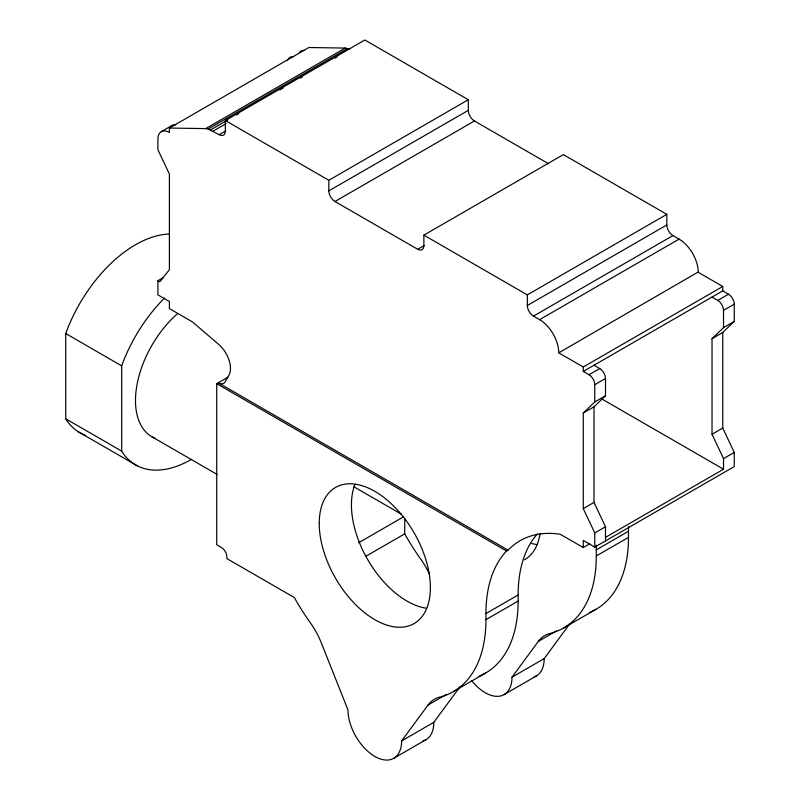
<?xml version="1.0" encoding="UTF-8"?>
<svg xmlns="http://www.w3.org/2000/svg" width="800" height="800" viewBox="0 0 800 800"><rect width="100%" height="100%" fill="white"/><g stroke="black" fill="none" stroke-linecap="round" stroke-linejoin="round"><path stroke-width="1.2" d="M558.74 352.84L558.75 352.51A27.1 15.64 60 0 0 539.59 319.66L533.46 316.12A8.67 5.01 60 0 1 527.32 305.5L527.32 294.88L666.81 214.34L666.81 224.96A8.67 5.01 60 0 0 672.95 235.58L679.08 239.12A27.1 15.64 60 0 1 698.24 271.98L558.74 352.84L583.27 367L722.76 286.47L722.76 290.89L583.27 371.43L583.27 367M85.16 435.21A111.64 64.46 -60 0 1 66.31 419.78L65.74 418.82L65.74 333.56L66.31 331.95A111.64 64.46 -60 0 1 169.1 234.04M191.43 459.38A111.64 64.46 -60 0 1 122.26 452.08L121.69 451.12L121.69 365.86L122.26 364.25A111.64 64.46 -60 0 1 164.69 297.9M227.99 377.21L216.73 383.71L216.73 544.78L221.52 547.55A7.59 4.38 60 0 1 226.88 556.84L226.88 558.61L294.36 597.57L296.22 600.88A157.16 90.74 60 0 0 309.48 621.61L310.18 622.57A54.19 31.29 60 0 1 321.18 642.57L347.98 709.94A37.94 21.9 60 0 0 374.8 756.41A37.94 21.9 60 0 0 401.63 740.92L428.01 705.06A59.61 34.42 60 0 1 440.11 697.05A157.16 90.74 60 0 0 485.94 619.67L518.13 601.09L518.13 594.99A157.16 90.74 60 0 1 537.31 533.99M422.76 741.01A37.94 21.9 60 0 0 433.82 722.33L460.2 686.48M471.76 680.79A37.94 21.9 60 0 0 512 677.2L538.37 641.34A59.61 34.42 60 0 1 550.48 633.33A157.16 90.74 60 0 0 596.3 555.95L628.49 537.37L628.49 531.27A157.16 90.74 60 0 1 628.57 526.58M534.25 676.94A37.94 21.9 60 0 0 544.19 658.61L569.83 623.76M589.71 543.83L583.27 547.54L583.27 540.46L594.77 547.1L594.77 532.94L583.27 508.6L583.27 413.02L594.77 401.96L605.5 395.77L605.5 378.51A8.13 4.69 60 0 0 599.75 368.55L594 365.23M583.27 413.02L594 406.83L605.5 395.77M605.5 537.37L723.53 469.22L723.53 458.6L712.03 434.27L712.03 338.68L723.53 327.62L734.26 321.43L734.26 304.17A8.13 4.69 60 0 0 728.51 294.21L722.76 290.89M712.03 338.68L722.76 332.49L734.26 321.43M583.27 547.54L560.2 534.26A157.16 90.74 60 0 0 514.36 544.52L505.92 551.7A157.16 90.74 60 0 0 485.94 613.57L485.94 619.67M161.27 131.68L172 125.48M508.14 550.19L218.26 382.82A10.84 6.26 60 0 0 225.27 381.6L228.19 376.41A21.68 12.52 60 0 0 218.75 344.45L192.39 321.87L169.4 308.6L169.4 301.52L157.91 294.88L157.91 280.72L159.82 281.83L169.4 269.66L169.4 174.08L157.91 149.74L157.91 139.12A16.26 9.39 60 0 1 169.4 132.48L169.4 128.06L308.89 47.52L345.25 48.07L349.26 49.08M169.4 128.06L205.76 128.6L345.25 48.07M205.76 128.6L208.13 129.04L347.62 48.51M208.13 129.04L219.22 134.69A8.67 5.01 60 0 0 225.35 131.15L225.35 120.53L364.84 40L468.31 99.74L468.31 110.36A8.67 5.01 60 0 0 474.44 120.98L548.62 163.8M210.59 129.9L227.89 119.91M236.54 114.92L238.7 113.67M279.79 89.94L283.04 88.07M300.34 78.08L302.5 76.83M334.94 58.11L337.1 56.86M213.09 131.15L226.06 123.66M219.22 134.69L225.71 130.95M225.35 120.53L328.82 180.27L468.31 99.74M157.91 280.72L163.27 277.62M424.21 245.55L417.73 249.3L334.95 201.51A8.67 5.01 60 0 1 328.82 190.89L468.31 110.36M334.95 201.51L474.44 120.98M417.73 249.3A8.67 5.01 60 0 0 423.86 245.76L423.86 235.14L563.35 154.61L666.81 214.34M527.32 305.5L666.81 224.96M533.46 316.12L672.95 235.58M539.59 319.66L679.08 239.12M583.27 371.43L589.02 374.75L599.75 368.55M712.03 297.09L717.78 300.41L728.51 294.21M594.77 401.96L594.77 384.7L605.5 378.51M723.53 327.62L723.53 310.36L734.26 304.17M358.67 542.73L403.65 516.76M366.17 556.1L404.72 533.85L404.72 518.51M583.27 508.6L594 502.41L594 406.83M712.03 434.27L722.76 428.07L722.76 332.49M594.77 532.94L605.5 526.75L594 502.41M723.53 458.6L734.26 452.41L722.76 428.07M594.77 547.1L734.26 466.57L734.26 452.41M485.94 613.57L518.13 594.99M596.3 555.95L596.3 549.85L628.49 531.27M428.01 705.06L446.25 694.53M538.37 641.34L556.61 630.81M453.39 691.62L485.58 673.03M563.75 627.9L595.94 609.32M401.63 740.92L433.82 722.33M512 677.2L544.19 658.61M393.77 758.29L425.96 739.7M504.14 694.57L536.33 675.98M698.23 272.31L722.76 286.47M423.86 235.14L527.32 294.88M601.34 398.68L723.53 469.22M216.73 383.71L506.61 551.07M353.92 486.81L401.48 514.27M65.74 333.56L121.69 365.86M151.87 436.75L217.32 474.54M65.74 418.82L121.69 451.12M77.94 431.55L137.39 465.87M404.72 533.85L406.59 537.16A157.16 90.74 60 0 0 419.85 557.9L420.54 558.85A54.19 31.29 60 0 1 429.28 573.64M605.5 526.75L605.5 540.91M328.82 180.27L328.82 190.89M628.49 537.37A157.16 90.74 60 0 1 589.54 612.46M536.77 544.53A78.58 45.37 60 0 1 531.74 543.49M540.02 533.76A78.58 45.37 60 0 1 524.46 559.85M596.3 549.85A157.16 90.74 60 0 1 596.38 545.16M518.13 601.09A157.16 90.74 60 0 1 479.17 676.18M426.4 608.25A78.58 45.37 60 0 1 367.7 559.61A78.58 45.37 60 0 1 354.93 484.45M589.02 374.75A8.13 4.69 60 0 1 594.77 384.7M171.01 126.21A16.26 9.39 60 0 1 175.73 124.76M717.78 300.41A8.13 4.69 60 0 1 723.53 310.36M287.54 60.21A16.26 9.39 60 0 1 293.76 56.61M299.77 51.88A16.26 9.39 60 0 1 304.49 50.42M155.09 438.32A79.12 45.68 -60 0 1 136.87 385.46A79.12 45.68 -60 0 1 176.95 314.18M319.24 523.43A78.58 45.37 60 0 0 402.59 627.12A78.58 45.37 60 0 0 402.59 515.98A78.58 45.37 60 0 0 319.24 523.43"/></g></svg>
